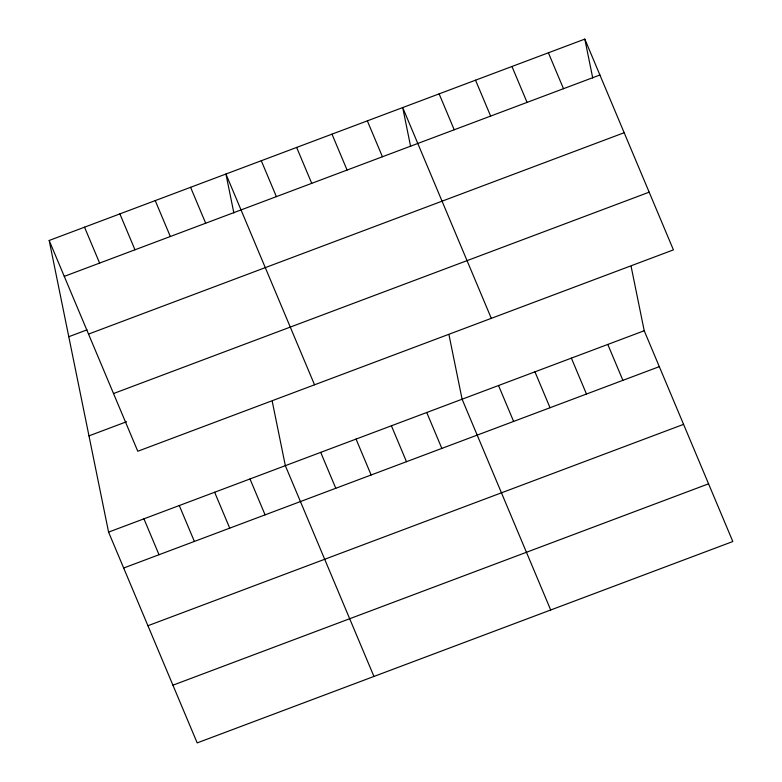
<?xml version="1.0" encoding="UTF-8"?>
<svg xmlns="http://www.w3.org/2000/svg" width="782" height="782" viewBox="0 0 782 782"><rect width="100%" height="100%" fill="white"/><g stroke="black" fill="none" stroke-linecap="round" stroke-linejoin="round"><path stroke-width="1.17" d="M49.178 240.475L584.819 39.1L673.419 249.878L137.779 451.253L49.178 240.475L108.581 532.122L197.181 742.9L732.822 541.525L644.221 330.747L631.152 266.584M64.261 276.378L599.911 75.004M68.777 336.719L87.027 329.857M88.522 334.09L624.163 132.715M113.517 393.542L649.158 192.177M88.972 435.877L126.606 421.723M108.581 532.122L644.221 330.747M123.673 568.015L659.314 366.65M147.935 625.727L683.576 424.352M172.93 685.188L708.57 483.814M548.387 52.795L563.48 88.698M511.966 66.49L527.058 102.393M607.8 344.442L622.892 380.335M475.544 80.184L490.637 116.078M571.378 358.127L586.471 394.03M439.122 93.869L454.215 129.773M534.947 371.821L550.039 407.725M491.301 318.352L402.701 107.564L410.628 146.517M498.525 385.516L513.618 421.42M367.345 120.858L382.437 156.762M550.704 609.989L462.103 399.211L449.034 335.048M331.988 134.152L347.081 170.046M426.747 412.505L441.84 448.409M296.642 147.436L311.735 183.34M391.401 425.789L406.493 461.693M261.286 160.73L276.378 196.634M356.045 439.083L371.137 474.987M314.54 384.803L225.939 174.024L233.867 212.978M320.698 452.377L335.791 488.281M190.583 187.309L205.676 223.212M373.943 676.45L285.342 465.661L272.273 401.498M155.227 200.603L170.32 236.506M249.986 478.955L265.078 514.859M119.881 213.897L134.973 249.79M214.639 492.249L229.732 528.153M84.524 227.181L99.617 263.084M179.283 505.534L194.376 541.437M143.937 518.828L159.02 554.731M584.819 39.1L592.746 78.053"/></g></svg>
